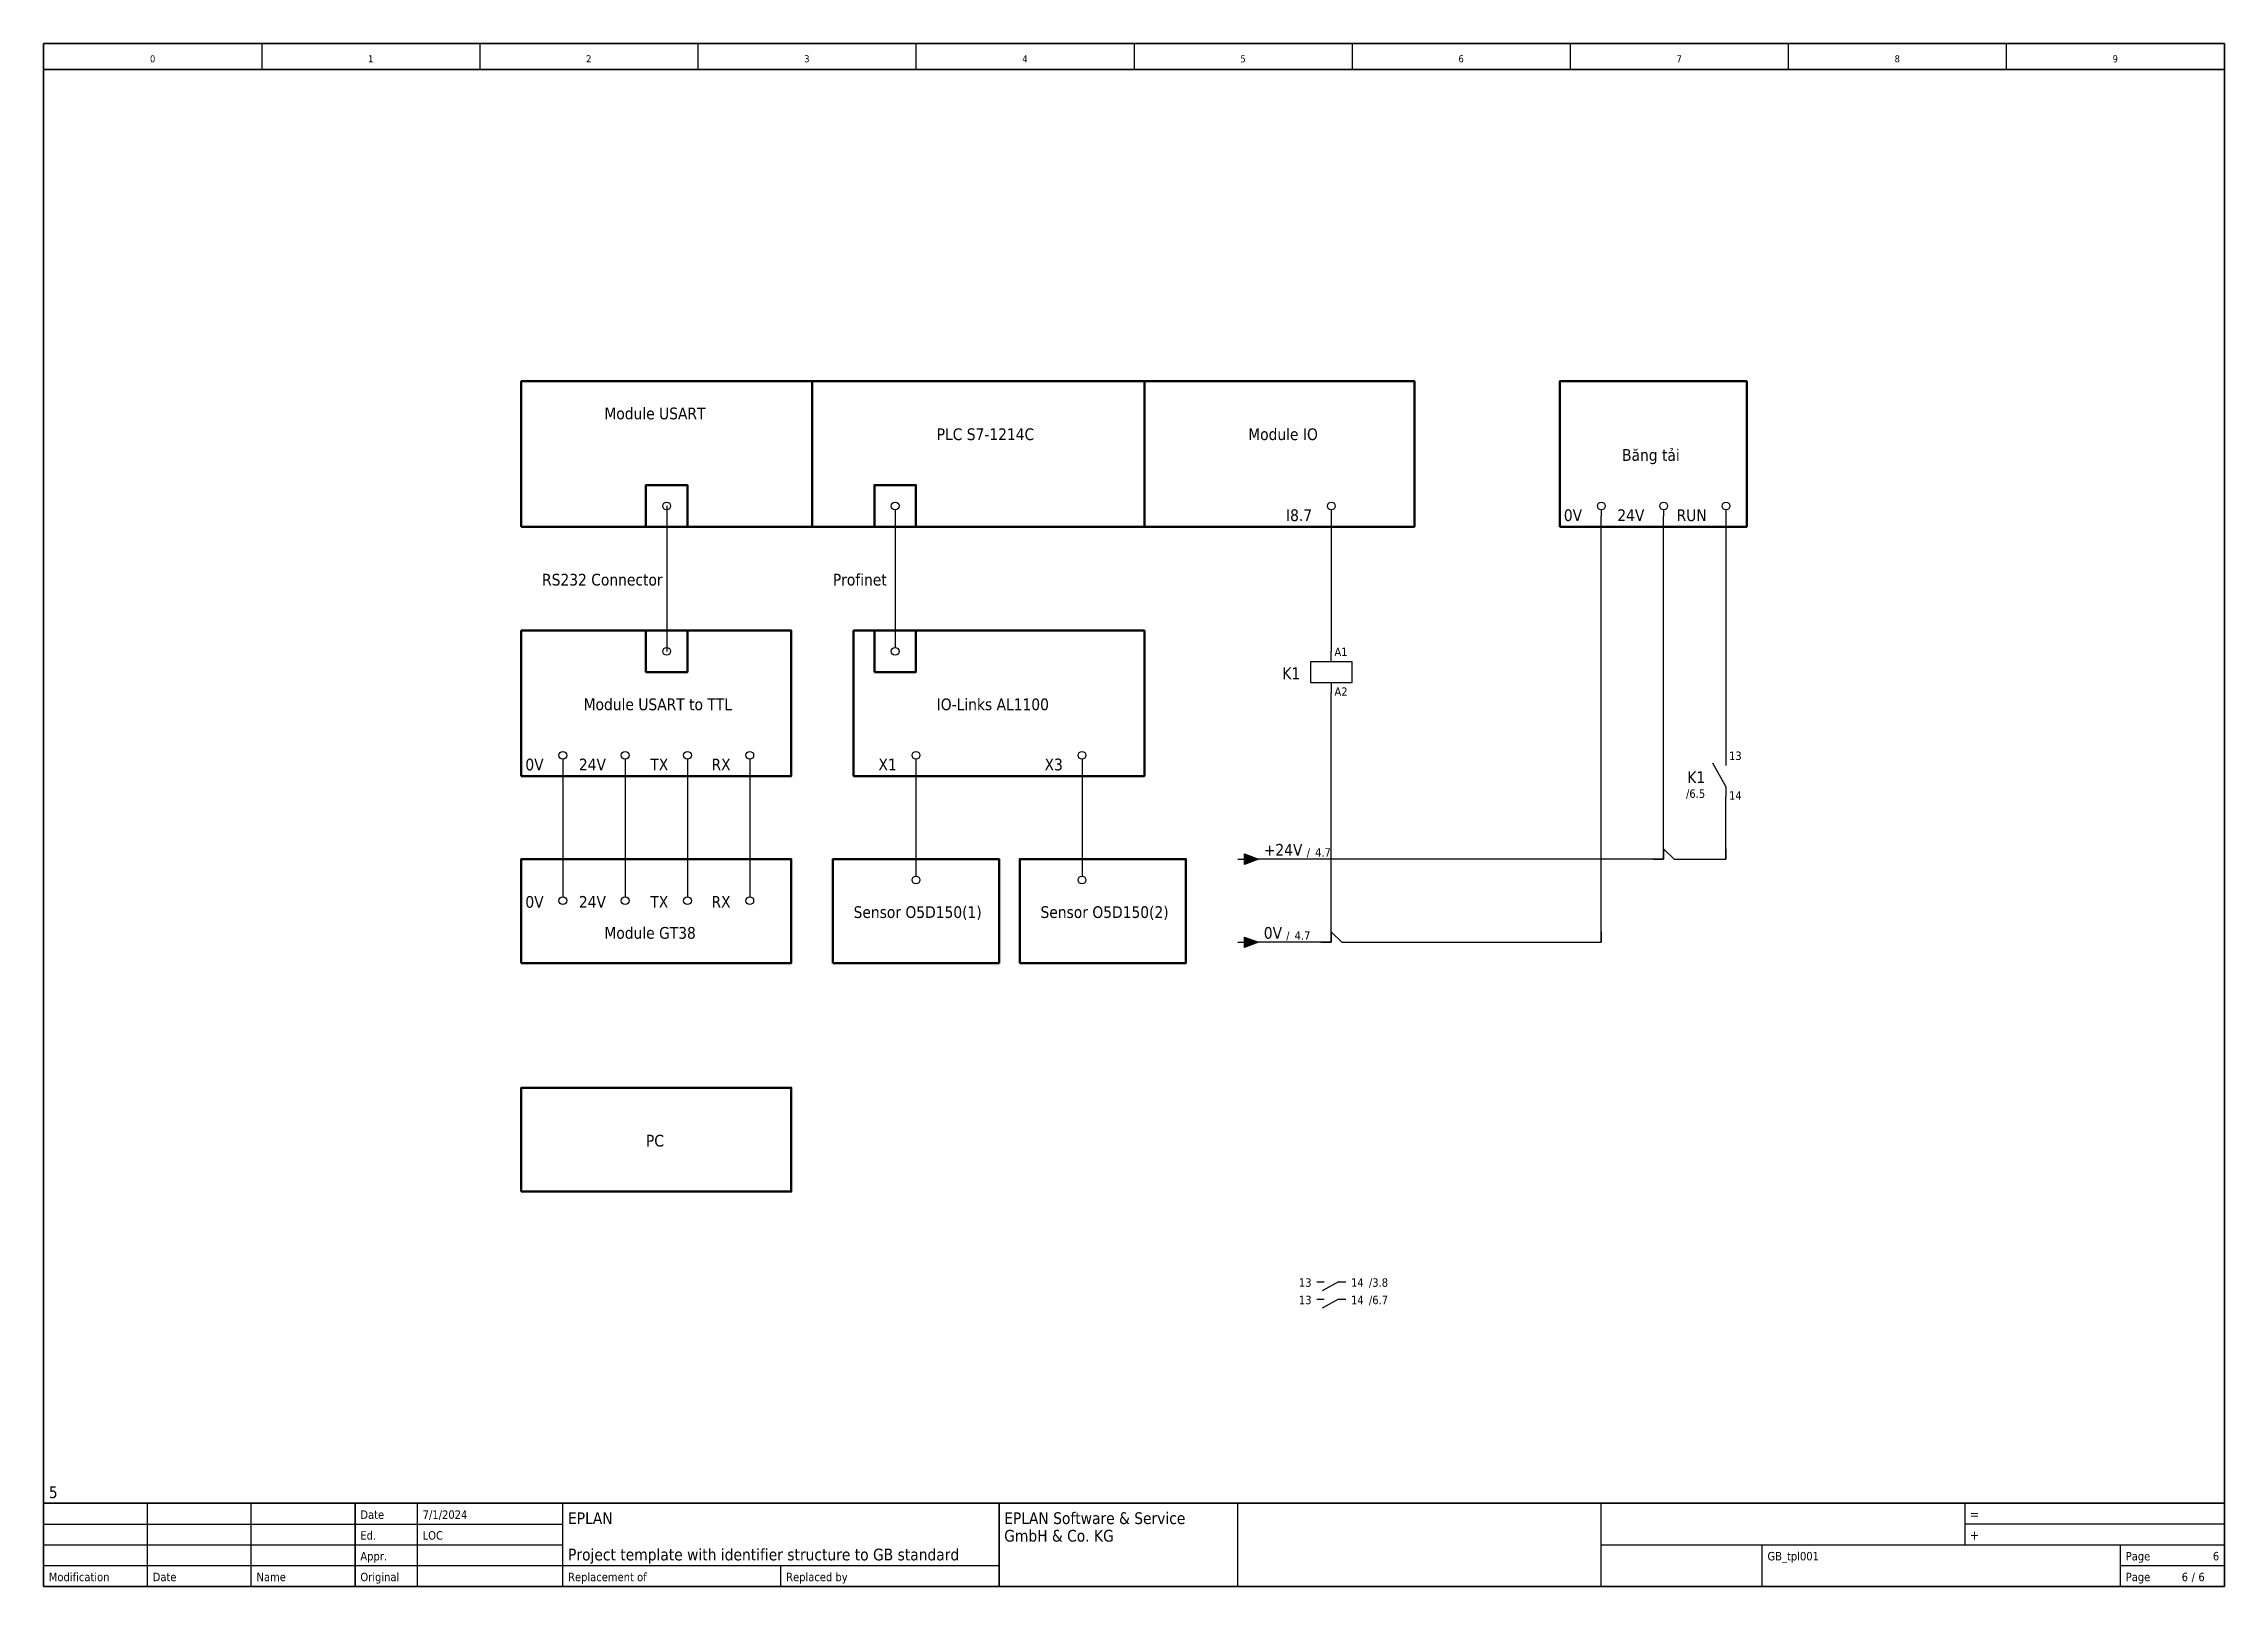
# Model space of a CAD drawing. Header units: millimetres. Extents: x 0 to 420, y 0 to 297.
import ezdxf
from ezdxf.enums import TextEntityAlignment as Align

# ---------------------------------------------------------------- set-up
doc = ezdxf.new("R2010")
doc.units = ezdxf.units.MM
for name, color, linetype, lineweight in [('EPLAN100', 7, 'Continuous', 50), ('EPLAN108', 5, 'Continuous', 35), ('EPLAN201', 7, 'Continuous', 35), ('EPLAN300', 5, 'Continuous', 25), ('EPLAN311', 1, 'Continuous', 25), ('EPLAN400', 5, 'Continuous', 35), ('EPLAN403', 5, 'Continuous', 35), ('EPLAN408', 5, 'Continuous', 35), ('EPLAN420', 7, 'Continuous', 35), ('EPLAN421', 5, 'Continuous', 35), ('EPLAN422', 7, 'Continuous', 35), ('EPLAN434', 7, 'Continuous', 35), ('EPLAN440', 73, 'Continuous', 35), ('EPLAN442', 73, 'Continuous', 35), ('EPLAN451', 7, 'Continuous', 35), ('EPLAN452', 7, 'Continuous', 35), ('EPLAN453', 7, 'Continuous', 35), ('EPLAN500', 7, 'Continuous', 35), ('EPLAN501', 7, 'Continuous', 35), ('EPLAN502', 7, 'Continuous', 35), ('EPLAN503', 7, 'Continuous', 35), ('EPLAN504', 7, 'Continuous', 35), ('EPLAN512', 3, 'Continuous', 35)]:
    doc.layers.add(name, color=color, linetype=linetype, lineweight=lineweight)
doc.styles.add('Tahoma', font='tahoma.ttf')

# ---------------------------------------------------------------- blocks, each defined once
blk = doc.blocks.new('EPLFRAME')
at = {"layer": 'EPLAN201', "linetype": 'Continuous', "lineweight": 25, "ltscale": 4}
for p, q in [((42, 297), (42, 292)), ((84, 297), (84, 292)), ((126, 297), (126, 292)), ((168, 297), (168, 292)), ((210, 297), (210, 292)), ((252, 297), (252, 292)), ((294, 297), (294, 292)), ((336, 297), (336, 292)), ((378, 297), (378, 292)), ((20, 0), (20, 16)), ((40, 0), (40, 16)), ((72, 0), (72, 16)), ((100, 0), (100, 16)), ((230, 0), (230, 16)), ((300, 0), (300, 16)), ((370, 16), (370, 8)), ((0, 12), (100, 12)), ((420, 12), (370, 12)), ((0, 8), (100, 8)), ((300, 8), (420, 8)), ((331, 0), (331, 8)), ((400, 0), (400, 8)), ((0, 4), (184, 4)), ((142, 0), (142, 4)), ((400, 4), (420, 4))]:
    blk.add_line(p, q, dxfattribs=at)
at = {"layer": 'EPLAN201', "linetype": 'Continuous', "lineweight": 35, "ltscale": 4}
for p, q in [((0, 292), (420, 292)), ((0, 16), (420, 16)), ((60, 0), (60, 16)), ((184, 0), (184, 16))]:
    blk.add_line(p, q, dxfattribs=at)
blk.add_lwpolyline([(0, 0), (420, 0), (420, 297), (0, 297)], close=True, dxfattribs=at)
at = {"layer": 'EPLAN201', "style": 'Tahoma'}
for s, height, p in [('Date', 1.625, (61, 13)), ('=', 1.81, (371, 13)), ('Ed.', 1.625, (61, 9)), ('+', 1.81, (371, 9)), ('Appr.', 1.625, (61, 5)), ('Page', 1.625, (401, 5)), ('Modification', 1.6254, (1, 1)), ('Date', 1.625, (21, 1)), ('Name', 1.625, (41, 1)), ('Original', 1.625, (61, 1)), ('Replacement of', 1.6254, (101, 1)), ('Replaced by', 1.6254, (143, 1)), ('Page', 1.625, (401, 1))]:
    blk.add_text(s, height=height, dxfattribs=at).set_placement(p)
blk.add_text('/', height=1.63, dxfattribs=at).set_placement((414, 1), align=Align.CENTER)
at = {"layer": 'EPLAN451', "style": 'Tahoma'}
for tag, p, height in [('14_10014', (101, 12), 2.26), ('14_10015', (185, 12), 2.26), ('14_10011', (101, 5), 2.26), ('14_10013', (332, 5), 1.63), ('14_10151', (73, 1), 1.63), ('14_10300', (415, 1), 1.63)]:
    blk.add_attdef(tag, p, '', height=height, dxfattribs=at)
blk.add_attdef('4_25020', text='', height=1.63, dxfattribs=at).set_placement((413, 1), align=Align.RIGHT)
at = {"layer": 'EPLAN452', "style": 'Tahoma'}
for tag, p, height in [('4_11041', (1, 17), 2.26), ('4_11071[1]', (1, 13), 1.63), ('4_11074[1]', (21, 13), 1.63), ('4_11070[1]', (41, 13), 1.63), ('4_11024', (73, 13), 1.63), ('4_11011', (231, 12), 2.26), ('4_11030', (301, 12), 2.26), ('4_1120', (374, 13), 1.63), ('4_11071[2]', (1, 9), 1.63), ('4_11074[2]', (21, 9), 1.63), ('4_11070[2]', (41, 9), 1.63), ('4_11022', (73, 9), 1.63), ('4_1220', (374, 9), 1.63), ('4_11071[3]', (1, 5), 1.63), ('4_11074[3]', (21, 5), 1.63), ('4_11070[3]', (41, 5), 1.63), ('4_11080', (73, 5), 1.63), ('4_11059', (301, 5), 1.63)]:
    blk.add_attdef(tag, p, '', height=height, dxfattribs=at)
for tag, height, p in [('4_11040', 2.26, (419, 17)), ('4_11000', 1.63, (419, 5)), ('4_11085', 1.63, (141, 1)), ('4_11086', 1.63, (183, 1))]:
    blk.add_attdef(tag, text='', height=height, dxfattribs=at).set_placement(p, align=Align.RIGHT)
at = {"layer": 'EPLAN453', "style": 'Tahoma'}
for tag, p in [('53_19005_1', (21, 293)), ('53_19005', (63, 293)), ('53_19005_8', (105, 293)), ('53_19005_6', (147, 293)), ('53_19005_7', (189, 293)), ('53_19005_9', (231, 293)), ('53_19005_3', (273, 293)), ('53_19005_2', (315, 293)), ('53_19005_4', (357, 293)), ('53_19005_5', (399, 293))]:
    blk.add_attdef(tag, text='', height=1.35, dxfattribs=at).set_placement(p, align=Align.BOTTOM_CENTER)
blk = doc.blocks.new('EPLSYM_LibraryGB_symbol_Symbol1410_Variant0_Placement1')
at = {"layer": 'EPLAN300', "ltscale": 4}
blk.add_line((0, -0.75), (0, -2), dxfattribs=at)
at = {"layer": 'EPLAN300', "linetype": 'Continuous', "ltscale": 4}
blk.add_circle((0, 0), 0.75, dxfattribs=at)
at = {"layer": 'EPLAN408', "style": 'Tahoma'}
blk.add_attdef('17_20010', text='', height=2.2575, dxfattribs=at).set_placement((-3.7, -0.6515), align=Align.TOP_RIGHT)
at = {"layer": 'EPLAN422', "style": 'Tahoma'}
blk.add_attdef('17_20030', text='', height=1.6254, dxfattribs=at).set_placement((1.4, -0.4), align=Align.BOTTOM_LEFT)
at = {"layer": 'EPLAN434', "style": 'Tahoma'}
blk.add_attdef('17_20225', text='', height=1.6254, dxfattribs=at).set_placement((27.85, -0.72508), align=Align.TOP_LEFT)
at = {"layer": 'EPLAN500', "style": 'Tahoma'}
blk.add_attdef('17_20027', text='', height=1.6254, dxfattribs=at).set_placement((-3.7, -4.27508), align=Align.TOP_RIGHT)
at = {"layer": 'EPLAN501', "style": 'Tahoma'}
blk.add_attdef('17_20011', text='', height=1.6254, dxfattribs=at).set_placement((-3.7, -9.67508), align=Align.TOP_RIGHT)
at = {"layer": 'EPLAN502', "style": 'Tahoma'}
blk.add_attdef('17_20025', text='', height=1.6254, dxfattribs=at).set_placement((-3.7, -12.37508), align=Align.TOP_RIGHT)
at = {"layer": 'EPLAN503', "style": 'Tahoma'}
blk.add_attdef('17_20024', text='', height=1.6254, dxfattribs=at).set_placement((-3.7, -15.07508), align=Align.TOP_RIGHT)
at = {"layer": 'EPLAN504', "style": 'Tahoma'}
blk.add_attdef('17_20901[1]', text='', height=1.6254, dxfattribs=at).set_placement((-3.7, -6.97508), align=Align.TOP_RIGHT)
at = {"layer": 'EPLAN512', "style": 'Tahoma'}
blk.add_attdef('17_20201[1]', text='', height=1.6254, dxfattribs=at).set_placement((-3.7, -17.77508), align=Align.TOP_RIGHT)
blk = doc.blocks.new('EPLSYM_LibraryGB_symbol_Symbol1352_Variant0_Placement1')
at = {"layer": 'EPLAN300', "linetype": 'Continuous', "ltscale": 4}
blk.add_line((0, 2), (0, 0.75), dxfattribs=at)
blk.add_circle((0, 0), 0.75, dxfattribs=at)
at = {"layer": 'EPLAN408', "style": 'Tahoma'}
blk.add_attdef('17_20010', text='', height=2.2575, dxfattribs=at).set_placement((-3.7, -0.22575), align=Align.MIDDLE_RIGHT)
at = {"layer": 'EPLAN422', "style": 'Tahoma'}
blk.add_attdef('17_20030', text='', height=1.6254, dxfattribs=at).set_placement((1.4, -0.16254), align=Align.MIDDLE_LEFT)
at = {"layer": 'EPLAN434', "style": 'Tahoma'}
blk.add_attdef('17_20225', text='', height=1.6254, dxfattribs=at).set_placement((27.85, -0.16254), align=Align.MIDDLE_LEFT)
at = {"layer": 'EPLAN500', "style": 'Tahoma'}
blk.add_attdef('17_20027', text='', height=1.6254, dxfattribs=at).set_placement((-3.7, -3.38754), align=Align.MIDDLE_RIGHT)
at = {"layer": 'EPLAN501', "style": 'Tahoma'}
blk.add_attdef('17_20011', text='', height=1.6254, dxfattribs=at).set_placement((-3.7, -8.78754), align=Align.MIDDLE_RIGHT)
at = {"layer": 'EPLAN502', "style": 'Tahoma'}
blk.add_attdef('17_20025', text='', height=1.6254, dxfattribs=at).set_placement((-3.7, -11.48754), align=Align.MIDDLE_RIGHT)
at = {"layer": 'EPLAN503', "style": 'Tahoma'}
blk.add_attdef('17_20024', text='', height=1.6254, dxfattribs=at).set_placement((-3.7, -14.18754), align=Align.MIDDLE_RIGHT)
at = {"layer": 'EPLAN504', "style": 'Tahoma'}
blk.add_attdef('17_20901[1]', text='', height=1.6254, dxfattribs=at).set_placement((-3.7, -6.08754), align=Align.MIDDLE_RIGHT)
at = {"layer": 'EPLAN512', "style": 'Tahoma'}
blk.add_attdef('17_20201[1]', text='', height=1.6254, dxfattribs=at).set_placement((-3.7, -16.88754), align=Align.MIDDLE_RIGHT)
blk = doc.blocks.new('EPLSYM_LibraryGB_symbol_Symbol1_Variant0_Placement1')
at = {"layer": 'EPLAN300', "linetype": 'Continuous', "ltscale": 4}
blk.add_line((0, -2), (-2.5, 2.5), dxfattribs=at)
at = {"layer": 'EPLAN300', "linetype": 'Continuous'}
for p, q in [((0, 4), (0, 2)), ((0, -2), (0, -4))]:
    blk.add_line(p, q, dxfattribs=at)
at = {"layer": 'EPLAN400', "style": 'Tahoma'}
blk.add_attdef('17_20010', text='', height=2.26, dxfattribs=at).set_placement((-4, -0.23), align=Align.MIDDLE_RIGHT)
at = {"layer": 'EPLAN420', "style": 'Tahoma'}
blk.add_attdef('17_20028[1]', text='', height=1.63, dxfattribs=at).set_placement((0.6, 2.6), align=Align.BOTTOM_LEFT)
blk.add_attdef('17_20028[2]', text='', height=1.63, dxfattribs=at).set_placement((0.6, -2.93), align=Align.TOP_LEFT)
at = {"layer": 'EPLAN421', "style": 'Tahoma'}
blk.add_attdef('17_20029[1]', text='', height=1.17, dxfattribs=at).set_placement((0.6, 5.3), align=Align.BOTTOM_LEFT)
blk.add_attdef('17_20029[2]', text='', height=1.17, dxfattribs=at).set_placement((0.6, -5.53), align=Align.TOP_LEFT)
at = {"layer": 'EPLAN440', "style": 'Tahoma'}
blk.add_attdef('17_20300', text='', height=1.63, dxfattribs=at).set_placement((-4, -3.39), align=Align.MIDDLE_RIGHT)
at = {"layer": 'EPLAN500', "style": 'Tahoma'}
blk.add_attdef('17_20027', text='', height=1.63, dxfattribs=at).set_placement((-4, -6.09), align=Align.MIDDLE_RIGHT)
at = {"layer": 'EPLAN501', "style": 'Tahoma'}
blk.add_attdef('17_20011', text='', height=1.63, dxfattribs=at).set_placement((-4, -11.49), align=Align.MIDDLE_RIGHT)
at = {"layer": 'EPLAN502', "style": 'Tahoma'}
blk.add_attdef('17_20025', text='', height=1.63, dxfattribs=at).set_placement((-4, -14.19), align=Align.MIDDLE_RIGHT)
at = {"layer": 'EPLAN503', "style": 'Tahoma'}
blk.add_attdef('17_20024', text='', height=1.63, dxfattribs=at).set_placement((-4, -16.89), align=Align.MIDDLE_RIGHT)
at = {"layer": 'EPLAN504', "style": 'Tahoma'}
blk.add_attdef('17_20901[1]', text='', height=1.63, dxfattribs=at).set_placement((-4, -8.79), align=Align.MIDDLE_RIGHT)
at = {"layer": 'EPLAN512', "style": 'Tahoma'}
blk.add_attdef('17_20201[1]', text='', height=1.63, dxfattribs=at).set_placement((-4, -19.59), align=Align.MIDDLE_RIGHT)
blk = doc.blocks.new('EPLSYM_LibraryGB_symbol_Symbol20_Variant0_Placement1')
at = {"layer": 'EPLAN300', "linetype": 'Continuous'}
for p, q in [((0, 2), (0, 4)), ((0, -2), (0, -4)), ((-2.8, -117.35), (-1.4, -117.35)), ((1.4, -117.35), (2.8, -117.35)), ((-2.8, -120.7), (-1.4, -120.7)), ((1.4, -120.7), (2.8, -120.7))]:
    blk.add_line(p, q, dxfattribs=at)
at = {"layer": 'EPLAN300', "linetype": 'Continuous', "ltscale": 4}
for p, q in [((1.4, -117.35), (-1.75, -119.1)), ((1.4, -120.7), (-1.75, -122.45))]:
    blk.add_line(p, q, dxfattribs=at)
at = {"layer": 'EPLAN300', "linetype": 'Continuous'}
blk.add_lwpolyline([(-4, -2), (4, -2), (4, 2), (-4, 2)], close=True, dxfattribs=at)
at = {"layer": 'EPLAN400', "style": 'Tahoma'}
blk.add_attdef('17_20010', text='', height=2.26, dxfattribs=at).set_placement((-6, -0.23), align=Align.MIDDLE_RIGHT)
at = {"layer": 'EPLAN420', "style": 'Tahoma'}
for p in [(-3.8, -117.51), (-3.8, -120.86)]:
    blk.add_text('13', height=1.625, dxfattribs=at).set_placement(p, align=Align.MIDDLE_RIGHT)
for p in [(3.8, -117.51), (3.8, -120.86)]:
    blk.add_text('14', height=1.625, dxfattribs=at).set_placement(p, align=Align.MIDDLE_LEFT)
blk.add_attdef('17_20028[1]', text='', height=1.63, dxfattribs=at).set_placement((0.6, 2.6), align=Align.BOTTOM_LEFT)
blk.add_attdef('17_20028[2]', text='', height=1.63, dxfattribs=at).set_placement((0.6, -2.93), align=Align.TOP_LEFT)
at = {"layer": 'EPLAN421', "style": 'Tahoma'}
blk.add_attdef('17_20029[1]', text='', height=1.17, dxfattribs=at).set_placement((0.6, 5.3), align=Align.BOTTOM_LEFT)
blk.add_attdef('17_20029[2]', text='', height=1.17, dxfattribs=at).set_placement((0.6, -5.53), align=Align.TOP_LEFT)
at = {"layer": 'EPLAN440', "style": 'Tahoma'}
for s, p in [('/3.8', (7.24, -117.51)), ('/6.7', (7.24, -120.86))]:
    blk.add_text(s, height=1.625, dxfattribs=at).set_placement(p, align=Align.MIDDLE_LEFT)
blk.add_attdef('17_20300', text='', height=1.63, dxfattribs=at).set_placement((-6, -3.39), align=Align.MIDDLE_RIGHT)
at = {"layer": 'EPLAN500', "style": 'Tahoma'}
blk.add_attdef('17_20027', text='', height=1.63, dxfattribs=at).set_placement((-6, -6.09), align=Align.MIDDLE_RIGHT)
at = {"layer": 'EPLAN501', "style": 'Tahoma'}
blk.add_attdef('17_20011', text='', height=1.63, dxfattribs=at).set_placement((-6, -11.49), align=Align.MIDDLE_RIGHT)
at = {"layer": 'EPLAN502', "style": 'Tahoma'}
blk.add_attdef('17_20025', text='', height=1.63, dxfattribs=at).set_placement((-6, -14.19), align=Align.MIDDLE_RIGHT)
at = {"layer": 'EPLAN503', "style": 'Tahoma'}
blk.add_attdef('17_20024', text='', height=1.63, dxfattribs=at).set_placement((-6, -16.89), align=Align.MIDDLE_RIGHT)
at = {"layer": 'EPLAN504', "style": 'Tahoma'}
blk.add_attdef('17_20901[1]', text='', height=1.63, dxfattribs=at).set_placement((-6, -8.79), align=Align.MIDDLE_RIGHT)
at = {"layer": 'EPLAN512', "style": 'Tahoma'}
blk.add_attdef('17_20201[1]', text='', height=1.63, dxfattribs=at).set_placement((-6, -19.59), align=Align.MIDDLE_RIGHT)
blk = doc.blocks.new('EPLSYM_LibrarySPECIAL_Symbol8_Variant0_Placement1')
at = {"layer": 'EPLAN311', "linetype": 'Continuous', "ltscale": 4}
blk.add_hatch(color=256, dxfattribs=at).paths.add_polyline_path([(-0.75, 1), (2, 0), (-0.75, -1)], flags=0)
blk.add_line((-2, 0), (-0.75, 0), dxfattribs=at)
blk.add_lwpolyline([(-0.75, 1), (2, 0), (-0.75, -1)], close=True, dxfattribs=at)
at = {"layer": 'EPLAN403', "style": 'Tahoma'}
blk.add_attdef('70_20010', text='', height=2.26, dxfattribs=at).set_placement((3, 0), align=Align.BOTTOM_LEFT)
at = {"layer": 'EPLAN442', "style": 'Tahoma'}
for tag, p in [('70_24350', (23.82, 0)), ('70_24300', (81.5, 0))]:
    blk.add_attdef(tag, text='', height=1.63, dxfattribs=at).set_placement(p, align=Align.BOTTOM_LEFT)

msp = doc.modelspace()

# ---------------------------------------------------------------- linework, layer by layer
at = {"layer": 'EPLAN100', "ltscale": 4}
for points in [[(92, 204), (148, 204), (148, 232), (92, 232)], [(148, 204), (212, 204), (212, 232), (148, 232)], [(212, 204), (264, 204), (264, 232), (212, 232)], [(292, 204), (328, 204), (328, 232), (292, 232)], [(116, 204), (124, 204), (124, 212), (116, 212)], [(160, 204), (168, 204), (168, 212), (160, 212)], [(92, 156), (144, 156), (144, 184), (92, 184)], [(116, 176), (124, 176), (124, 184), (116, 184)], [(156, 156), (212, 156), (212, 184), (156, 184)], [(160, 176), (168, 176), (168, 184), (160, 184)], [(92, 120), (144, 120), (144, 140), (92, 140)], [(152, 120), (184, 120), (184, 140), (152, 140)], [(188, 120), (220, 120), (220, 140), (188, 140)], [(92, 76), (144, 76), (144, 96), (92, 96)]]:
    msp.add_lwpolyline(points, close=True, dxfattribs=at)
at = {"layer": 'EPLAN311', "ltscale": 4}
for p, q in [((120, 208), (120, 180)), ((120, 206), (120, 182)), ((164, 206), (164, 182)), ((248, 206), (248, 180)), ((300, 124), (300, 206)), ((312, 140), (312, 206)), ((324, 206), (324, 160)), ((248, 124), (248, 172)), ((100, 158), (100, 134)), ((112, 158), (112, 134)), ((124, 158), (124, 134)), ((136, 158), (136, 134)), ((168, 158), (168, 138)), ((200, 158), (200, 138)), ((324, 140), (324, 152)), ((312, 140), (232, 140)), ((314, 140), (324, 140)), ((248, 124), (232, 124)), ((250, 124), (300, 124))]:
    msp.add_line(p, q, dxfattribs=at)
at = {"layer": 'EPLAN311', "color": 1, "linetype": 'Continuous', "lineweight": 25, "ltscale": 4}
for p, q in [((310, 140), (312, 140)), ((312, 142), (312, 140)), ((312, 142), (314, 140)), ((322, 140), (324, 140)), ((324, 142), (324, 140)), ((248, 126), (248, 124)), ((248, 126), (250, 124)), ((300, 126), (300, 124)), ((246, 124), (248, 124)), ((298, 124), (300, 124))]:
    msp.add_line(p, q, dxfattribs=at)

# ---------------------------------------------------------------- block references
ref = msp.add_blockref('EPLFRAME', (0, 0))
ref.add_attrib('14_10011', 'Project template with identifier structure to GB standard', (101, 5), dxfattribs={"layer": 'EPLAN451', "height": 2.2575, "style": 'Tahoma'})
ref.add_attrib('4_11041', '5', (1, 17), dxfattribs={"layer": 'EPLAN452', "height": 2.2575, "style": 'Tahoma'})
ref.add_attrib('14_10013', 'GB_tpl001', (332, 5), dxfattribs={"layer": 'EPLAN451', "height": 1.6254, "style": 'Tahoma'})
ref.add_attrib('14_10014', 'EPLAN', (101, 12), dxfattribs={"layer": 'EPLAN451', "height": 2.2575, "style": 'Tahoma'})
ref.add_attrib('4_11022', 'LOC', (73, 9), dxfattribs={"layer": 'EPLAN452', "height": 1.6254, "style": 'Tahoma'})
ref.add_attrib('53_19005', '1', dxfattribs={"layer": 'EPLAN453', "height": 1.3545, "style": 'Tahoma'}).set_placement((63, 293), align=Align.BOTTOM_CENTER)
ref.add_attrib('53_19005_1', '0', dxfattribs={"layer": 'EPLAN453', "height": 1.3545, "style": 'Tahoma'}).set_placement((21, 293), align=Align.BOTTOM_CENTER)
ref.add_attrib('53_19005_2', '7', dxfattribs={"layer": 'EPLAN453', "height": 1.3545, "style": 'Tahoma'}).set_placement((315, 293), align=Align.BOTTOM_CENTER)
ref.add_attrib('53_19005_3', '6', dxfattribs={"layer": 'EPLAN453', "height": 1.3545, "style": 'Tahoma'}).set_placement((273, 293), align=Align.BOTTOM_CENTER)
ref.add_attrib('53_19005_4', '8', dxfattribs={"layer": 'EPLAN453', "height": 1.3545, "style": 'Tahoma'}).set_placement((357, 293), align=Align.BOTTOM_CENTER)
ref.add_attrib('53_19005_5', '9', dxfattribs={"layer": 'EPLAN453', "height": 1.3545, "style": 'Tahoma'}).set_placement((399, 293), align=Align.BOTTOM_CENTER)
ref.add_attrib('53_19005_6', '3', dxfattribs={"layer": 'EPLAN453', "height": 1.3545, "style": 'Tahoma'}).set_placement((147, 293), align=Align.BOTTOM_CENTER)
ref.add_attrib('14_10300', '6', (415, 1), dxfattribs={"layer": 'EPLAN451', "height": 1.6254, "style": 'Tahoma'})
ref.add_attrib('53_19005_7', '4', dxfattribs={"layer": 'EPLAN453', "height": 1.3545, "style": 'Tahoma'}).set_placement((189, 293), align=Align.BOTTOM_CENTER)
ref.add_attrib('4_11024', '7/1/2024', (73, 13), dxfattribs={"layer": 'EPLAN452', "height": 1.6254, "style": 'Tahoma'})
ref.add_attrib('14_10015', 'EPLAN Software & Service', (185, 12), dxfattribs={"layer": 'EPLAN451', "height": 2.2575, "style": 'Tahoma'})
ref.add_attrib('4_11000', '6', dxfattribs={"layer": 'EPLAN452', "height": 1.6254, "style": 'Tahoma'}).set_placement((419, 5), align=Align.RIGHT)
ref.add_attrib('53_19005_8', '2', dxfattribs={"layer": 'EPLAN453', "height": 1.3545, "style": 'Tahoma'}).set_placement((105, 293), align=Align.BOTTOM_CENTER)
ref.add_attrib('53_19005_9', '5', dxfattribs={"layer": 'EPLAN453', "height": 1.3545, "style": 'Tahoma'}).set_placement((231, 293), align=Align.BOTTOM_CENTER)
ref.add_attrib('4_25020', '6', dxfattribs={"layer": 'EPLAN451', "height": 1.6254, "style": 'Tahoma'}).set_placement((413, 1), align=Align.RIGHT)
ref.add_attrib('14_10015/1', 'GmbH & Co. KG', (185, 8.61375), dxfattribs={"layer": 'EPLAN451', "height": 2.2575, "style": 'Tahoma'})
for name, p in [('EPLSYM_LibraryGB_symbol_Symbol1410_Variant0_Placement1', (120, 208)), ('EPLSYM_LibraryGB_symbol_Symbol1410_Variant0_Placement1', (164, 208)), ('EPLSYM_LibraryGB_symbol_Symbol1352_Variant0_Placement1', (120, 180)), ('EPLSYM_LibraryGB_symbol_Symbol1352_Variant0_Placement1', (164, 180)), ('EPLSYM_LibraryGB_symbol_Symbol1352_Variant0_Placement1', (168, 136)), ('EPLSYM_LibraryGB_symbol_Symbol1352_Variant0_Placement1', (200, 136))]:
    msp.add_blockref(name, p)
ref = msp.add_blockref('EPLSYM_LibraryGB_symbol_Symbol1410_Variant0_Placement1', (248, 208))
ref.add_attrib('17_20010', 'I8.7', dxfattribs={"layer": 'EPLAN408', "height": 2.2575, "style": 'Tahoma'}).set_placement((244.3, 207.3485), align=Align.TOP_RIGHT)
ref = msp.add_blockref('EPLSYM_LibraryGB_symbol_Symbol1410_Variant0_Placement1', (300, 208))
ref.add_attrib('17_20010', '0V', dxfattribs={"layer": 'EPLAN408', "height": 2.2575, "style": 'Tahoma'}).set_placement((296.3, 207.3485), align=Align.TOP_RIGHT)
ref = msp.add_blockref('EPLSYM_LibraryGB_symbol_Symbol1410_Variant0_Placement1', (312, 208))
ref.add_attrib('17_20010', '24V', dxfattribs={"layer": 'EPLAN408', "height": 2.2575, "style": 'Tahoma'}).set_placement((308.3, 207.3485), align=Align.TOP_RIGHT)
ref = msp.add_blockref('EPLSYM_LibraryGB_symbol_Symbol1410_Variant0_Placement1', (324, 208))
ref.add_attrib('17_20010', 'RUN', dxfattribs={"layer": 'EPLAN408', "height": 2.2575, "style": 'Tahoma'}).set_placement((320.3, 207.3485), align=Align.TOP_RIGHT)
ref = msp.add_blockref('EPLSYM_LibraryGB_symbol_Symbol20_Variant0_Placement1', (248, 176))
ref.add_attrib('17_20028[1]', 'A1', dxfattribs={"layer": 'EPLAN420', "height": 1.6254, "style": 'Tahoma'}).set_placement((248.6, 178.6), align=Align.BOTTOM_LEFT)
ref.add_attrib('17_20028[2]', 'A2', dxfattribs={"layer": 'EPLAN420', "height": 1.6254, "style": 'Tahoma'}).set_placement((248.6, 173.07492), align=Align.TOP_LEFT)
ref.add_attrib('17_20010', 'K1', dxfattribs={"layer": 'EPLAN400', "height": 2.2575, "style": 'Tahoma'}).set_placement((242, 175.77425), align=Align.MIDDLE_RIGHT)
ref = msp.add_blockref('EPLSYM_LibraryGB_symbol_Symbol1410_Variant0_Placement1', (100, 160))
ref.add_attrib('17_20010', '0V', dxfattribs={"layer": 'EPLAN408', "height": 2.2575, "style": 'Tahoma'}).set_placement((96.3, 159.3485), align=Align.TOP_RIGHT)
ref = msp.add_blockref('EPLSYM_LibraryGB_symbol_Symbol1410_Variant0_Placement1', (112, 160))
ref.add_attrib('17_20010', '24V', dxfattribs={"layer": 'EPLAN408', "height": 2.2575, "style": 'Tahoma'}).set_placement((108.3, 159.3485), align=Align.TOP_RIGHT)
ref = msp.add_blockref('EPLSYM_LibraryGB_symbol_Symbol1410_Variant0_Placement1', (124, 160))
ref.add_attrib('17_20010', 'TX', dxfattribs={"layer": 'EPLAN408', "height": 2.2575, "style": 'Tahoma'}).set_placement((120.3, 159.3485), align=Align.TOP_RIGHT)
ref = msp.add_blockref('EPLSYM_LibraryGB_symbol_Symbol1410_Variant0_Placement1', (136, 160))
ref.add_attrib('17_20010', 'RX', dxfattribs={"layer": 'EPLAN408', "height": 2.2575, "style": 'Tahoma'}).set_placement((132.3, 159.3485), align=Align.TOP_RIGHT)
ref = msp.add_blockref('EPLSYM_LibraryGB_symbol_Symbol1410_Variant0_Placement1', (168, 160))
ref.add_attrib('17_20010', 'X1', dxfattribs={"layer": 'EPLAN408', "height": 2.2575, "style": 'Tahoma'}).set_placement((164.3, 159.3485), align=Align.TOP_RIGHT)
ref = msp.add_blockref('EPLSYM_LibraryGB_symbol_Symbol1410_Variant0_Placement1', (200, 160))
ref.add_attrib('17_20010', 'X3', dxfattribs={"layer": 'EPLAN408', "height": 2.2575, "style": 'Tahoma'}).set_placement((196.3, 159.3485), align=Align.TOP_RIGHT)
ref = msp.add_blockref('EPLSYM_LibraryGB_symbol_Symbol1_Variant0_Placement1', (324, 156))
ref.add_attrib('17_20028[1]', '13', dxfattribs={"layer": 'EPLAN420', "height": 1.6254, "style": 'Tahoma'}).set_placement((324.6, 158.6), align=Align.BOTTOM_LEFT)
ref.add_attrib('17_20028[2]', '14', dxfattribs={"layer": 'EPLAN420', "height": 1.6254, "style": 'Tahoma'}).set_placement((324.6, 153.07492), align=Align.TOP_LEFT)
ref.add_attrib('17_20010', 'K1', dxfattribs={"layer": 'EPLAN400', "height": 2.2575, "style": 'Tahoma'}).set_placement((320, 155.77425), align=Align.MIDDLE_RIGHT)
ref.add_attrib('17_20300', '/6.5', dxfattribs={"layer": 'EPLAN440', "height": 1.6254, "style": 'Tahoma'}).set_placement((320, 152.61246), align=Align.MIDDLE_RIGHT)
ref = msp.add_blockref('EPLSYM_LibrarySPECIAL_Symbol8_Variant0_Placement1', (232, 140))
ref.add_attrib('70_20010', '+24V', dxfattribs={"layer": 'EPLAN403', "height": 2.2575, "style": 'Tahoma'}).set_placement((235, 140), align=Align.BOTTOM_LEFT)
ref.add_attrib('70_24350', '/', dxfattribs={"layer": 'EPLAN442', "height": 1.6254, "style": 'Tahoma'}).set_placement((243.27, 140), align=Align.BOTTOM_LEFT)
ref.add_attrib('70_24300', '4.7', dxfattribs={"layer": 'EPLAN442', "height": 1.6254, "style": 'Tahoma'}).set_placement((244.88, 140), align=Align.BOTTOM_LEFT)
ref = msp.add_blockref('EPLSYM_LibraryGB_symbol_Symbol1352_Variant0_Placement1', (100, 132))
ref.add_attrib('17_20010', '0V', dxfattribs={"layer": 'EPLAN408', "height": 2.2575, "style": 'Tahoma'}).set_placement((96.3, 131.77425), align=Align.MIDDLE_RIGHT)
ref = msp.add_blockref('EPLSYM_LibraryGB_symbol_Symbol1352_Variant0_Placement1', (112, 132))
ref.add_attrib('17_20010', '24V', dxfattribs={"layer": 'EPLAN408', "height": 2.2575, "style": 'Tahoma'}).set_placement((108.3, 131.77425), align=Align.MIDDLE_RIGHT)
ref = msp.add_blockref('EPLSYM_LibraryGB_symbol_Symbol1352_Variant0_Placement1', (124, 132))
ref.add_attrib('17_20010', 'TX', dxfattribs={"layer": 'EPLAN408', "height": 2.2575, "style": 'Tahoma'}).set_placement((120.3, 131.77425), align=Align.MIDDLE_RIGHT)
ref = msp.add_blockref('EPLSYM_LibraryGB_symbol_Symbol1352_Variant0_Placement1', (136, 132))
ref.add_attrib('17_20010', 'RX', dxfattribs={"layer": 'EPLAN408', "height": 2.2575, "style": 'Tahoma'}).set_placement((132.3, 131.77425), align=Align.MIDDLE_RIGHT)
ref = msp.add_blockref('EPLSYM_LibrarySPECIAL_Symbol8_Variant0_Placement1', (232, 124))
ref.add_attrib('70_20010', '0V', dxfattribs={"layer": 'EPLAN403', "height": 2.2575, "style": 'Tahoma'}).set_placement((235, 124), align=Align.BOTTOM_LEFT)
ref.add_attrib('70_24350', '/', dxfattribs={"layer": 'EPLAN442', "height": 1.6254, "style": 'Tahoma'}).set_placement((239.31, 124), align=Align.BOTTOM_LEFT)
ref.add_attrib('70_24300', '4.7', dxfattribs={"layer": 'EPLAN442', "height": 1.6254, "style": 'Tahoma'}).set_placement((240.92, 124), align=Align.BOTTOM_LEFT)

# ---------------------------------------------------------------- texts
at = {"layer": 'EPLAN108', "style": 'Tahoma'}
for s, p in [('Module USART', (108, 224)), ('PLC S7-1214C', (172, 220)), ('Module IO', (232, 220)), ('Băng tải', (304, 216)), ('RS232 Connector', (96, 192)), ('Profinet', (152, 192)), ('Module USART to TTL', (104, 168)), ('IO-Links AL1100', (172, 168)), ('Sensor O5D150(1)', (156, 128)), ('Sensor O5D150(2)', (192, 128)), ('Module GT38', (108, 124)), ('PC', (116, 84))]:
    msp.add_text(s, height=2.2575, dxfattribs=at).set_placement(p, align=Align.BOTTOM_LEFT)

doc.saveas('drawing.dxf')
